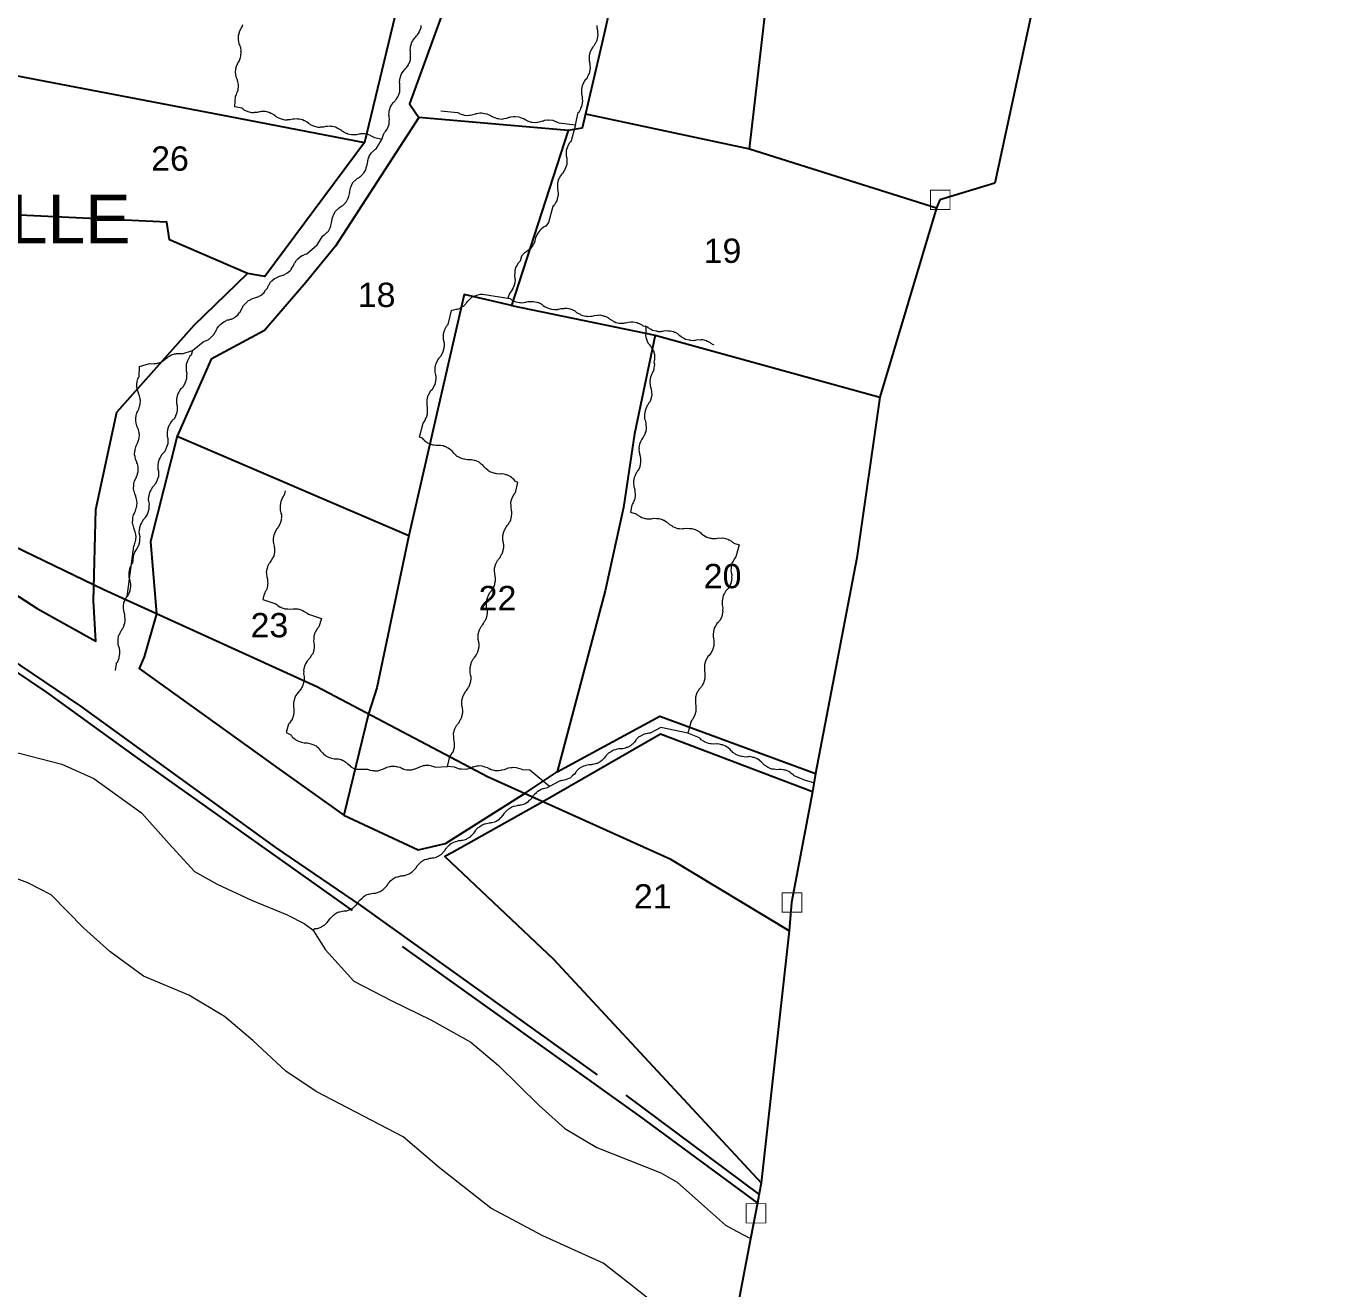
# Model space of a CAD drawing. Header units: inches. Extents: x 45 to 985, y 114 to 777.
# Drawn here: x 384.7 to 545.6, y 339.9 to 495.8 of the extents above; entities that cross this region are included whole.
import ezdxf
from ezdxf.enums import TextEntityAlignment as Align

# ---------------------------------------------------------------- set-up
doc = ezdxf.new("R2010")
doc.units = ezdxf.units.IN
doc.header["$LTSCALE"] = 15
doc.header["$MEASUREMENT"] = 0
doc.linetypes.add('ACAD_ISO02W100', pattern=[15, 12, -3])
for name, color, linetype in [('BOUNDARY', 5, 'Continuous'), ('PLOT', 7, 'Continuous'), ('PLOT NO', 7, 'Continuous'), ('ROAD', 50, 'Continuous'), ('STONES', 3, 'Continuous'), ('STREAM', 130, 'SL'), ('VILLAGE', 20, 'SL')]:
    doc.layers.add(name, color=color, linetype=linetype)
doc.styles.get("Standard").update_dxf_attribs({"font": 'arial.ttf'})
doc.linetypes.add('SL', pattern='A,8e-06,[1,streme line,S=0.066667,R=0,X=0,Y=0],-0.839413', length=0.839421)

msp = doc.modelspace()

# ---------------------------------------------------------------- linework, layer by layer
at = {"layer": 'BOUNDARY', "color": 5, "linetype": 'ACAD_ISO02W100', "ltscale": 0.2}
msp.add_lwpolyline([(545.62, 584.15), (543.64, 577.19), (539.24, 567.18), (536.98, 561.53), (528.36, 553.1), (516.8, 530.39), (514.79, 521.03), (511.35, 509.42), (504.28, 476.43), (497.48, 474.38), (497.08, 473.37), (490.05, 450.02), (487.22, 430.17), (484.05, 413.63), (482.14, 403.56), (481.74, 401.28), (479.18, 387.63), (478.89, 384.11), (475.43, 353.02), (474.98, 350.53), (474.74, 349.26), (474.1, 346.11), (471.43, 332.21)], dxfattribs=at)
at = {"layer": 'PLOT'}
for points in [[(388.45, 582.59), (395.38, 580.98), (399.69, 576.21), (413.45, 572.87), (422.2, 570.04), (428.86, 569.68), (430.49, 565.23), (441.44, 554.61), (445.53, 546.3), (442.53, 533.09), (440.48, 527.39), (438.63, 520.51), (434.97, 514.23), (430.48, 498.21), (426.46, 481.46)], [(482.82, 555.53), (475.15, 542.44), (470.86, 532.24), (467.73, 526.16), (465, 520.31), (459.88, 512.12), (456.04, 494.87), (453.75, 485), (453.34, 483.23), (451.61, 482.95), (433.18, 484.52)], [(473.97, 480.68), (478.62, 520.88), (481.49, 536.82), (478.73, 538.08), (483.47, 548.7), (485.45, 553.12)], [(442.09, 514), (432.02, 486.23), (433.18, 484.52), (422.9, 468.67), (419.22, 464.15), (414.13, 458.22), (407.53, 454.71), (403.36, 445.2), (400.06, 432.19), (400.81, 423.26), (399.26, 417.93), (398.64, 416.49), (409.61, 408.64), (415.6, 404.31), (423.9, 398.39), (433.07, 394.14), (436.48, 394.91), (446.3, 401.12), (450.26, 403.77), (462.91, 410.61), (482.14, 403.56)], [(358.15, 495.54), (381.2, 490.14), (409.85, 484.65), (426.46, 481.46), (414.18, 464.91), (412.04, 465.29)], [(478.89, 384.11), (464.26, 392.94), (441.65, 403.15), (420.59, 414.24), (394.3, 426.22), (381.93, 432.18), (372.33, 439.21), (367.82, 442.64), (358.37, 448.36), (349.34, 453.02), (339.59, 458.07), (333.4, 461.27), (329.32, 464.7), (322.72, 471.81), (318.41, 476.38), (298.24, 479.51), (272, 481.51), (230.2, 485.79), (199.18, 488.33)], [(453.75, 485), (473.97, 480.68), (497.08, 473.37)], [(451.61, 482.95), (444.61, 461.32), (438.78, 462.69), (431.94, 432.92), (427.97, 414.12), (426.97, 410.92), (423.9, 398.39)], [(379.36, 428.23), (386.08, 423.91), (393.31, 419.87), (393.03, 424.85), (393.29, 436.12), (395.89, 448.15), (405.43, 458.88), (412.04, 465.29), (402.38, 469.43), (402.08, 471.6), (383.05, 472.52)], [(444.61, 461.32), (462.32, 457.66), (490.05, 450.02)], [(462.32, 457.66), (459.77, 445.5), (458.43, 436.38), (456.16, 426.08), (450.26, 403.77)], [(403.36, 445.2), (431.94, 432.92)], [(481.74, 401.28), (463.01, 408.42), (448.49, 400.04), (437.23, 393.75), (436.39, 393.28), (449.8, 380.62), (475.43, 353.02)]]:
    msp.add_lwpolyline(points, dxfattribs=at)
at = {"layer": 'ROAD', "linetype": 'ACAD_ISO02W100', "ltscale": 0.2}
for points in [[(474.98, 350.53), (460.46, 361.26), (424.97, 386.63), (398.21, 405.64), (387.19, 413.62), (373.98, 422.45), (362.96, 430.45), (356.89, 436.24), (351.73, 441.95), (347.04, 446.04), (340.52, 451.08), (338.67, 452.13), (333.43, 459.05), (324.4, 471.84), (315.38, 475.86), (282.27, 478.64), (199.12, 486.23)], [(199.16, 487.24), (243.09, 483.28), (286.44, 479.29), (315.84, 476.96), (325.03, 472.57), (339.38, 453.19), (346.72, 447.85), (352.85, 442.51), (359.99, 435.14), (364.15, 431.05), (373.35, 424.05), (391.4, 411.85), (415.46, 394.42), (425.92, 387.28), (458.71, 363.82), (475.18, 351.59)]]:
    msp.add_lwpolyline(points, dxfattribs=at)
at = {"layer": 'STONES', "linetype": 'ACAD_ISO02W100', "const_width": 0.1}
for points in [[(496.32, 475.57), (498.74, 475.57), (498.74, 473.18), (496.32, 473.18)], [(478.02, 388.82), (480.44, 388.82), (480.44, 386.43), (478.02, 386.43)], [(473.58, 350.45), (476, 350.45), (476, 348.05), (473.58, 348.05)]]:
    msp.add_lwpolyline(points, close=True, dxfattribs=at)
at = {"layer": 'STREAM', "color": 4, "lineweight": 0}
for points in [[(405.22, 455.75), (406.54, 456.85), (406.64, 456.9), (406.73, 456.93), (406.83, 456.96), (407.16, 457.09), (407.24, 457.17), (407.34, 457.23), (407.67, 457.52), (407.8, 457.68), (407.86, 457.76), (408.04, 458.03), (408.18, 458.33), (408.23, 458.41), (408.26, 458.52), (408.47, 458.79), (408.56, 458.87), (408.61, 458.95), (408.96, 459.24), (409.17, 459.35), (409.26, 459.38), (409.55, 459.54), (409.74, 459.57), (409.85, 459.59), (409.93, 459.62), (410.06, 459.65), (410.36, 459.81), (410.44, 459.89), (410.55, 459.94), (410.87, 460.21), (411, 460.4), (411.06, 460.48), (411.25, 460.75), (411.38, 461.05), (411.44, 461.1), (411.46, 461.23), (411.68, 461.5), (411.76, 461.58), (411.84, 461.67), (412.16, 461.96), (412.38, 462.04), (412.46, 462.1), (412.75, 462.23), (412.94, 462.28), (413.05, 462.31), (413.13, 462.34), (413.27, 462.37), (413.56, 462.53), (413.64, 462.58), (413.75, 462.63), (414.1, 462.93), (414.21, 463.12), (414.26, 463.2), (414.48, 463.47), (414.58, 463.74), (414.64, 463.82), (414.69, 463.93), (414.88, 464.22), (414.96, 464.28), (415.04, 464.38), (415.36, 464.65), (415.58, 464.76), (415.66, 464.79), (415.96, 464.95), (416.14, 464.98), (416.25, 465.03), (416.33, 465.06), (416.47, 465.08), (416.76, 465.22), (416.84, 465.3), (416.95, 465.35), (417.3, 465.65), (417.44, 465.81), (417.46, 465.89), (417.68, 466.19), (417.79, 466.46), (417.84, 466.54), (417.89, 466.64), (418.08, 466.91), (418.16, 466.99), (418.24, 467.07), (418.57, 467.37), (418.78, 467.48), (418.86, 467.51), (419.16, 467.67), (419.35, 467.69), (420.64, 468.8), (421.34, 469.93), (421.45, 470.01), (421.5, 470.06), (421.61, 470.12), (421.85, 470.36), (421.93, 470.44), (422.01, 470.52), (422.23, 470.9), (422.31, 471.14), (422.31, 471.22), (422.41, 471.54), (422.44, 471.84), (422.47, 471.92), (422.47, 472.05), (422.58, 472.38), (422.63, 472.48), (422.66, 472.59), (422.9, 472.97), (423.06, 473.13), (423.14, 473.18), (423.38, 473.43), (423.52, 473.51), (423.63, 473.59), (423.71, 473.64), (423.81, 473.69), (424.06, 473.94), (424.11, 474.04), (424.19, 474.1), (424.41, 474.48), (424.49, 474.72), (424.51, 474.8), (424.62, 475.12), (424.65, 475.42), (424.65, 475.5), (424.68, 475.63), (424.76, 475.96), (424.84, 476.06), (424.86, 476.17), (425.08, 476.55), (425.24, 476.71), (425.32, 476.76), (425.56, 477), (425.73, 477.09), (425.83, 477.17), (425.89, 477.22), (425.99, 477.27), (426.24, 477.52), (426.29, 477.62), (426.37, 477.7), (426.61, 478.08), (426.67, 478.3), (426.69, 478.38), (426.8, 478.7), (426.83, 479), (426.86, 479.08), (426.86, 479.21), (426.96, 479.53), (427.02, 479.64), (427.04, 479.75), (427.29, 480.13), (427.45, 480.29), (427.5, 480.34), (427.74, 480.58), (427.9, 480.66), (428.6, 481.8), (427.72, 482.01), (427.58, 482.12), (427.26, 482.28), (427.21, 482.31), (426.99, 482.41), (426.56, 482.52), (426.45, 482.52), (426.34, 482.52), (425.99, 482.52), (425.89, 482.49), (425.78, 482.49), (425.48, 482.41), (425.16, 482.41), (425.05, 482.39), (424.84, 482.39), (424.41, 482.49), (424.3, 482.55), (424.19, 482.55), (423.9, 482.71), (423.79, 482.79), (423.71, 482.84), (423.63, 482.93), (423.49, 483.03), (423.17, 483.19), (423.09, 483.22), (422.9, 483.33), (422.47, 483.44), (422.36, 483.44), (422.25, 483.46), (421.9, 483.44), (421.77, 483.41), (421.69, 483.41), (421.39, 483.33), (421.04, 483.33), (420.96, 483.3), (420.75, 483.3), (420.32, 483.41), (420.21, 483.46), (420.1, 483.49), (419.8, 483.62), (419.7, 483.71), (419.62, 483.76), (419.54, 483.84), (419.37, 483.95), (419.08, 484.11), (419, 484.14), (418.81, 484.24), (418.38, 484.35), (418.24, 484.35), (418.14, 484.38), (417.81, 484.35), (417.68, 484.32), (417.6, 484.32), (417.3, 484.24), (416.95, 484.24), (416.87, 484.22), (416.66, 484.22), (416.23, 484.32), (416.12, 484.38), (416.01, 484.41), (415.69, 484.54), (415.61, 484.62), (415.53, 484.67), (415.42, 484.76), (415.28, 484.86), (414.99, 485.02), (414.91, 485.05), (414.69, 485.16), (414.26, 485.27), (414.15, 485.27), (414.05, 485.29), (413.72, 485.27), (413.59, 485.24), (413.51, 485.24), (413.21, 485.16), (412.86, 485.16), (412.78, 485.13), (412.54, 485.13), (412.11, 485.24), (412.03, 485.29), (411.92, 485.32), (411.6, 485.45), (411.52, 485.54), (411.44, 485.59), (411.33, 485.67), (410.44, 485.86), (410.55, 487.18), (410.65, 487.34), (410.76, 487.66), (410.79, 487.74), (410.87, 487.96), (410.9, 488.39), (410.9, 488.52), (410.9, 488.63), (410.84, 488.95), (410.79, 489.06), (410.79, 489.17), (410.65, 489.44), (410.6, 489.79), (410.57, 489.87), (410.55, 490.08), (410.57, 490.54), (410.63, 490.65), (410.63, 490.76), (410.74, 491.08), (410.82, 491.19), (410.84, 491.27), (410.9, 491.38), (411, 491.51), (411.11, 491.83), (411.14, 491.91), (411.22, 492.13), (411.25, 492.59), (411.22, 492.69), (411.25, 492.8), (411.19, 493.15), (411.14, 493.26), (411.11, 493.34), (411, 493.64), (410.95, 493.96), (410.92, 494.04), (410.9, 494.28), (410.92, 494.71), (410.98, 494.82), (410.98, 494.93), (411.09, 495.25), (411.14, 495.36), (411.19, 495.44), (411.25, 495.55), (411.35, 495.71), (411.46, 496.03)], [(428.6, 481.8), (428.85, 482.55), (428.93, 482.63), (428.98, 482.71), (429.06, 482.79), (429.25, 483.09), (429.3, 483.19), (429.36, 483.28), (429.49, 483.71), (429.52, 483.92), (429.52, 484.03), (429.55, 484.35), (429.49, 484.67), (429.49, 484.76), (429.47, 484.86), (429.49, 485.21), (429.52, 485.32), (429.55, 485.43), (429.68, 485.86), (429.79, 486.05), (429.84, 486.13), (430.03, 486.4), (430.17, 486.53), (430.25, 486.61), (430.3, 486.69), (430.38, 486.77), (430.57, 487.07), (430.6, 487.18), (430.68, 487.26), (430.81, 487.69), (430.81, 487.93), (430.81, 488.01), (430.84, 488.33), (430.81, 488.66), (430.81, 488.74), (430.78, 488.87), (430.81, 489.2), (430.84, 489.3), (430.87, 489.41), (431, 489.84), (431.11, 490.03), (431.16, 490.11), (431.35, 490.38), (431.48, 490.51), (431.56, 490.62), (431.62, 490.68), (431.7, 490.76), (431.89, 491.05), (431.91, 491.16), (432, 491.27), (432.13, 491.67), (432.13, 491.91), (432.13, 491.99), (432.16, 492.34), (432.13, 492.64), (432.13, 492.72), (432.1, 492.86), (432.13, 493.18), (432.16, 493.29), (432.18, 493.39), (432.32, 493.82), (432.43, 494.01), (432.48, 494.09), (432.67, 494.36), (432.8, 494.5), (432.88, 494.6), (432.94, 494.66), (433.02, 494.74), (433.21, 495.04), (433.23, 495.14), (433.31, 495.25), (433.45, 495.65), (433.45, 495.9)], [(435.9, 485.37), (437.94, 485.16), (438.05, 485.11), (438.13, 485.08), (438.24, 485), (438.53, 484.89), (438.67, 484.86), (438.78, 484.84), (439.21, 484.78), (439.42, 484.81), (439.5, 484.84), (439.85, 484.89), (440.15, 485), (440.23, 485.02), (440.34, 485.05), (440.69, 485.11), (440.8, 485.11), (440.9, 485.11), (441.33, 485.05), (441.55, 485), (441.63, 484.94), (441.95, 484.84), (442.11, 484.73), (442.22, 484.67), (442.3, 484.62), (442.41, 484.57), (442.73, 484.46), (442.84, 484.43), (442.95, 484.41), (443.38, 484.35), (443.59, 484.38), (443.7, 484.41), (444.02, 484.46), (444.32, 484.57), (444.4, 484.57), (444.51, 484.62), (444.86, 484.67), (444.97, 484.65), (445.07, 484.67), (445.5, 484.62), (445.72, 484.54), (445.8, 484.51), (446.12, 484.41), (446.29, 484.3), (446.39, 484.24), (446.47, 484.19), (446.58, 484.14), (446.9, 484), (447.01, 484), (447.12, 483.97), (447.55, 483.92), (447.77, 483.95), (447.87, 483.97), (448.2, 484.03), (448.49, 484.14), (448.57, 484.14), (448.68, 484.19), (449.03, 484.24), (449.14, 484.22), (449.25, 484.24), (449.7, 484.19), (449.89, 484.11), (449.97, 484.08), (450.29, 483.97), (450.46, 483.87), (452.5, 483.65), (452.85, 485.16), (452.99, 485.29), (453.15, 485.62), (453.17, 485.7), (453.28, 485.89), (453.39, 486.32), (453.39, 486.42), (453.42, 486.53), (453.39, 486.88), (453.36, 486.99), (453.36, 487.1), (453.28, 487.39), (453.28, 487.74), (453.28, 487.82), (453.28, 488.04), (453.36, 488.47), (453.42, 488.58), (453.44, 488.68), (453.6, 488.98), (453.69, 489.09), (453.71, 489.17), (453.79, 489.25), (453.93, 489.38), (454.09, 489.71), (454.12, 489.79), (454.22, 489.98), (454.33, 490.41), (454.33, 490.51), (454.36, 490.62), (454.33, 490.97), (454.3, 491.08), (454.3, 491.19), (454.22, 491.48), (454.22, 491.81), (454.22, 491.91), (454.22, 492.13), (454.3, 492.56), (454.36, 492.67), (454.39, 492.77), (454.55, 493.07), (454.63, 493.18), (454.68, 493.26), (454.74, 493.34), (454.87, 493.47), (455.03, 493.8), (455.06, 493.85), (455.17, 494.07), (455.27, 494.5), (455.27, 494.6), (455.3, 494.71), (455.27, 495.06), (455.25, 495.17), (455.25, 495.28), (455.17, 495.57), (455.17, 495.9)], [(452.5, 483.65), (451.96, 481.66), (451.88, 481.55), (451.83, 481.5), (451.75, 481.39), (451.59, 481.1), (451.56, 480.99), (451.51, 480.91), (451.37, 480.48), (451.37, 480.23), (451.37, 480.15), (451.37, 479.8), (451.43, 479.51), (451.43, 479.43), (451.45, 479.29), (451.45, 478.97), (451.43, 478.86), (451.43, 478.73), (451.29, 478.32), (451.18, 478.11), (451.16, 478.05), (450.97, 477.73), (450.86, 477.6), (450.78, 477.52), (450.73, 477.44), (450.64, 477.35), (450.48, 477.06), (450.43, 476.95), (450.38, 476.84), (450.27, 476.41), (450.27, 476.2), (450.27, 476.12), (450.27, 475.77), (450.32, 475.47), (450.32, 475.36), (450.35, 475.26), (450.35, 474.91), (450.32, 474.8), (450.29, 474.69), (450.19, 474.26), (450.08, 474.07), (450.03, 473.99), (449.86, 473.69), (449.73, 473.56), (449.19, 471.57), (448.84, 471.11), (448.73, 471.06), (448.65, 471.03), (448.55, 470.98), (448.28, 470.76), (448.2, 470.68), (448.12, 470.6), (447.85, 470.25), (447.74, 470.06), (447.71, 469.98), (447.58, 469.66), (447.5, 469.36), (447.47, 469.28), (447.44, 469.15), (447.31, 468.85), (447.23, 468.77), (447.2, 468.66), (446.9, 468.31), (446.74, 468.18), (446.66, 468.12), (446.39, 467.91), (446.23, 467.83), (445.85, 467.4), (445.67, 466.81), (445.59, 466.72), (445.53, 466.64), (445.45, 466.56), (445.26, 466.27), (445.24, 466.16), (445.15, 466.08), (445.02, 465.65), (445.02, 465.43), (445.02, 465.35), (444.99, 465), (445.02, 464.71), (445.02, 464.6), (445.05, 464.49), (445.02, 464.14), (444.99, 464.03), (444.97, 463.93), (444.83, 463.5), (444.7, 463.31), (444.67, 463.25), (444.48, 462.96), (444.35, 462.82), (444.16, 462.23), (444.43, 462.18), (444.56, 462.07), (444.86, 461.91), (444.94, 461.88), (445.15, 461.77), (445.59, 461.69), (445.69, 461.69), (445.8, 461.67), (446.15, 461.69), (446.26, 461.72), (446.37, 461.72), (446.66, 461.8), (446.98, 461.83), (447.09, 461.83), (447.31, 461.83), (447.74, 461.75), (447.85, 461.69), (447.95, 461.69), (448.25, 461.53), (448.36, 461.45), (448.44, 461.42), (448.52, 461.34), (448.68, 461.21), (448.98, 461.07), (449.06, 461.02), (449.27, 460.94), (449.7, 460.83), (449.81, 460.86), (449.92, 460.83), (450.27, 460.83), (450.38, 460.86), (450.46, 460.89), (450.75, 460.97), (451.1, 460.97), (451.18, 460.99), (451.43, 460.99), (451.86, 460.91), (451.96, 460.86), (452.07, 460.83), (452.37, 460.7), (452.47, 460.62), (452.56, 460.56), (452.64, 460.48), (452.8, 460.37), (453.09, 460.24), (453.17, 460.19), (453.36, 460.08), (453.79, 460), (453.93, 460), (454.04, 459.97), (454.36, 460), (454.49, 460.02), (454.57, 460.02), (454.87, 460.1), (455.22, 460.13), (455.3, 460.13), (455.52, 460.16), (455.97, 460.05), (456.05, 460.02), (456.16, 460), (456.48, 459.84), (456.57, 459.75), (456.65, 459.73), (456.75, 459.65), (456.89, 459.54), (457.21, 459.38), (457.29, 459.35), (457.48, 459.24), (457.91, 459.16), (458.02, 459.16), (458.13, 459.14), (458.48, 459.16), (458.61, 459.19), (458.69, 459.19), (458.99, 459.27), (459.34, 459.3), (459.42, 459.3), (459.63, 459.3), (460.06, 459.22), (460.17, 459.16), (460.28, 459.14), (460.6, 459), (460.68, 458.92), (460.76, 458.87), (460.87, 458.81), (461.14, 458.76)], [(416.66, 438.44), (416.55, 437.9), (416.47, 437.82), (416.41, 437.74), (416.33, 437.63), (416.2, 437.34), (416.17, 437.23), (416.12, 437.12), (416.04, 436.69), (416.04, 436.45), (416.06, 436.37), (416.06, 436.05), (416.14, 435.72), (416.14, 435.64), (416.2, 435.53), (416.2, 435.18), (416.17, 435.08), (416.2, 434.97), (416.09, 434.54), (416.01, 434.32), (415.96, 434.24), (415.82, 433.95), (415.69, 433.79), (415.61, 433.7), (415.58, 433.62), (415.5, 433.52), (415.36, 433.22), (415.34, 433.11), (415.28, 433.01), (415.2, 432.57), (415.2, 432.36), (415.2, 432.25), (415.23, 431.93), (415.31, 431.63), (415.31, 431.52), (415.34, 431.42), (415.36, 431.07), (415.34, 430.96), (415.34, 430.85), (415.26, 430.42), (415.15, 430.21), (415.12, 430.15), (414.96, 429.83), (414.85, 429.7), (414.77, 429.59), (414.75, 429.51), (414.66, 429.43), (414.5, 429.1), (414.48, 429), (414.45, 428.89), (414.34, 428.46), (414.37, 428.24), (414.37, 428.16), (414.4, 427.81), (414.48, 427.52), (414.48, 427.43), (414.5, 427.3), (414.53, 426.98), (414.5, 426.87), (414.5, 426.73), (414.42, 426.3), (414.31, 426.12), (414.26, 426.04), (414.13, 425.71), (414.02, 425.58), (413.91, 425.04), (415.53, 424.5), (415.63, 424.42), (415.69, 424.37), (415.77, 424.29), (416.06, 424.1), (416.17, 424.07), (416.28, 423.99), (416.68, 423.86), (416.93, 423.86), (417.01, 423.86), (417.36, 423.83), (417.65, 423.88), (417.73, 423.88), (417.87, 423.88), (418.19, 423.86), (418.3, 423.83), (418.41, 423.83), (418.84, 423.69), (419.02, 423.56), (419.1, 423.51), (419.4, 423.34), (419.54, 423.21), (421.15, 422.67), (420.83, 421.65), (420.75, 421.57), (420.69, 421.51), (420.61, 421.41), (420.45, 421.11), (420.4, 421), (420.34, 420.92), (420.21, 420.49), (420.21, 420.28), (420.21, 420.17), (420.18, 419.85), (420.24, 419.52), (420.24, 419.44), (420.26, 419.33), (420.24, 418.98), (420.21, 418.88), (420.21, 418.77), (420.07, 418.34), (419.94, 418.15), (419.89, 418.07), (419.72, 417.8), (419.59, 417.67), (419.51, 417.56), (419.45, 417.5), (419.37, 417.4), (419.19, 417.1), (419.16, 417.02), (419.1, 416.91), (418.97, 416.48), (418.94, 416.27), (418.97, 416.19), (418.94, 415.84), (419, 415.54), (419, 415.43), (419, 415.32), (419, 414.97), (418.97, 414.87), (418.94, 414.76), (418.81, 414.33), (418.7, 414.14), (418.65, 414.06), (418.49, 413.79), (418.35, 413.66), (418.27, 413.55), (418.22, 413.49), (418.14, 413.39), (417.95, 413.12), (417.92, 413.01), (417.87, 412.9), (417.73, 412.47), (417.71, 412.26), (417.71, 412.18), (417.71, 411.83), (417.73, 411.53), (417.73, 411.42), (417.76, 411.31), (417.73, 410.96), (417.71, 410.86), (417.71, 410.75), (417.57, 410.32), (417.46, 410.13), (417.41, 410.08), (417.22, 409.78), (417.09, 409.65), (416.79, 408.62), (417.36, 408.33), (417.44, 408.22), (417.49, 408.17), (417.54, 408.06), (417.81, 407.84), (417.89, 407.79), (418, 407.71), (418.38, 407.49), (418.59, 407.44), (418.67, 407.41), (419.02, 407.33), (419.32, 407.33), (419.4, 407.33), (419.54, 407.3), (419.86, 407.22), (419.97, 407.17), (420.07, 407.14), (420.48, 406.96), (420.64, 406.79), (420.69, 406.74), (420.93, 406.5), (421.04, 406.34), (421.12, 406.26), (421.18, 406.17), (421.26, 406.09), (421.5, 405.85), (421.61, 405.8), (421.69, 405.72), (422.09, 405.53), (422.31, 405.47), (422.39, 405.45), (422.71, 405.37), (423.03, 405.37), (423.11, 405.34), (423.25, 405.34), (423.57, 405.26), (423.65, 405.21), (423.79, 405.18), (424.16, 404.96), (424.33, 404.8), (424.41, 404.75), (424.65, 404.53), (424.76, 404.37), (425.32, 404.08), (426.83, 404.1), (426.94, 404.05), (427.02, 404.02), (427.12, 403.97), (427.45, 403.91), (427.58, 403.91), (427.69, 403.89), (428.12, 403.89), (428.34, 403.97), (428.42, 403.99), (428.74, 404.08), (429.04, 404.24), (429.12, 404.26), (429.22, 404.32), (429.55, 404.4), (429.65, 404.4), (429.76, 404.45), (430.19, 404.45), (430.43, 404.4), (430.52, 404.37), (430.84, 404.32), (431, 404.24), (431.13, 404.18), (431.21, 404.16), (431.32, 404.1), (431.65, 404.02), (431.75, 404.02), (431.89, 403.99), (432.32, 404.02), (432.53, 404.08), (432.61, 404.1), (432.94, 404.21), (433.21, 404.34), (433.29, 404.37), (433.42, 404.43), (433.74, 404.53), (433.85, 404.53), (433.96, 404.56), (434.39, 404.56), (434.63, 404.53), (434.71, 404.51), (435.04, 404.43), (435.2, 404.34), (436.7, 404.4), (437, 405.64), (437.14, 405.8), (437.3, 406.09), (437.35, 406.15), (437.46, 406.36), (437.57, 406.79), (437.57, 406.9), (437.59, 407.01), (437.57, 407.36), (437.54, 407.47), (437.54, 407.55), (437.49, 407.87), (437.49, 408.19), (437.46, 408.3), (437.46, 408.52), (437.57, 408.95), (437.62, 409.05), (437.65, 409.16), (437.81, 409.46), (437.89, 409.54), (437.94, 409.62), (438.02, 409.73), (438.13, 409.86), (438.29, 410.16), (438.35, 410.24), (438.45, 410.43), (438.56, 410.86), (438.56, 410.96), (438.59, 411.07), (438.59, 411.42), (438.56, 411.56), (438.56, 411.64), (438.48, 411.93), (438.48, 412.28), (438.48, 412.36), (438.48, 412.58), (438.59, 413.01), (438.64, 413.12), (438.67, 413.23), (438.83, 413.52), (438.91, 413.63), (438.97, 413.71), (439.05, 413.79), (439.15, 413.93), (439.32, 414.22), (439.37, 414.3), (439.48, 414.52), (439.58, 414.95), (439.58, 415.06), (439.61, 415.16), (439.61, 415.49), (439.58, 415.62), (439.56, 415.7), (439.5, 416), (439.5, 416.35), (439.5, 416.43), (439.5, 416.67), (439.61, 417.1), (439.64, 417.18), (439.66, 417.29), (439.83, 417.61), (439.91, 417.69), (439.96, 417.77), (440.04, 417.85), (440.18, 418.02), (440.34, 418.31), (440.36, 418.39), (440.47, 418.58), (440.58, 419.01), (440.58, 419.12), (440.61, 419.23), (440.61, 419.58), (440.58, 419.68), (440.58, 419.79), (440.5, 420.09), (440.5, 420.41), (440.5, 420.52), (440.5, 420.73), (440.61, 421.16), (440.66, 421.27), (440.69, 421.38), (440.85, 421.68), (440.93, 421.78), (440.98, 421.84), (441.06, 421.94), (441.17, 422.08), (441.33, 422.38), (441.39, 422.46), (441.49, 422.64), (441.6, 423.07), (441.6, 423.21), (441.63, 423.32), (441.63, 423.64), (441.6, 423.77), (441.58, 423.86), (441.52, 424.15), (441.52, 424.5), (441.52, 424.58), (441.52, 424.82), (441.63, 425.23), (441.68, 425.34), (441.71, 425.44), (441.87, 425.74), (441.95, 425.85), (441.98, 425.93), (442.06, 426.01), (442.19, 426.14), (442.36, 426.47), (442.38, 426.52), (442.49, 426.73), (442.6, 427.17), (442.6, 427.27), (442.63, 427.38), (442.63, 427.73), (442.6, 427.84), (442.6, 427.92), (442.54, 428.21), (442.52, 428.56), (442.52, 428.65), (442.52, 428.89), (442.63, 429.32), (442.68, 429.43), (442.71, 429.53), (442.87, 429.83), (442.95, 429.91), (443, 429.99), (443.08, 430.07), (443.19, 430.23), (443.35, 430.53), (443.41, 430.61), (443.51, 430.8), (443.62, 431.23), (443.62, 431.34), (443.65, 431.44), (443.65, 431.79), (443.62, 431.9), (443.62, 432.01), (443.54, 432.31), (443.54, 432.66), (443.54, 432.74), (443.54, 432.95), (443.65, 433.38), (443.7, 433.49), (443.73, 433.6), (443.89, 433.89), (443.97, 434), (444, 434.05), (444.08, 434.16), (444.21, 434.3), (444.37, 434.59), (444.43, 434.67), (444.51, 434.86), (444.62, 435.29), (444.62, 435.43), (444.64, 435.53), (444.64, 435.86), (444.62, 435.99), (444.62, 436.07), (444.56, 436.37), (444.56, 436.72), (444.54, 436.8), (444.54, 437.04), (444.64, 437.47), (444.7, 437.55), (444.72, 437.66), (444.89, 437.96), (444.97, 438.06), (445.02, 438.15), (445.1, 438.23), (445.4, 439.49), (445.05, 439.65), (444.94, 439.79), (444.67, 440), (444.62, 440.08), (444.43, 440.22), (444.02, 440.41), (443.92, 440.41), (443.81, 440.46), (443.49, 440.54), (443.35, 440.51), (443.27, 440.54), (442.98, 440.51), (442.63, 440.59), (442.54, 440.59), (442.33, 440.65), (441.93, 440.81), (441.82, 440.89), (441.74, 440.94), (441.47, 441.16), (441.39, 441.24), (441.31, 441.32), (441.25, 441.4), (441.12, 441.56), (440.85, 441.75), (440.8, 441.83), (440.61, 441.97), (440.23, 442.15), (440.1, 442.18), (440.01, 442.21), (439.66, 442.29), (439.56, 442.29), (439.45, 442.29), (439.15, 442.29), (438.8, 442.34), (438.72, 442.34), (438.51, 442.4), (438.1, 442.59), (438.02, 442.64), (437.92, 442.69), (437.65, 442.91), (437.57, 443.02), (437.51, 443.07), (437.43, 443.15), (437.32, 443.31), (437.05, 443.53), (436.97, 443.58), (436.81, 443.72), (436.41, 443.9), (436.3, 443.93), (436.19, 443.98), (435.84, 444.04), (435.74, 444.04), (435.66, 444.04), (435.33, 444.04), (435.01, 444.09), (434.93, 444.09), (434.69, 444.15), (434.28, 444.33), (434.2, 444.42), (434.09, 444.44), (433.83, 444.66), (433.77, 444.77), (433.69, 444.82), (433.61, 444.93), (433.26, 445.09), (433.69, 446.81), (433.83, 446.95), (433.99, 447.24), (434.01, 447.32), (434.12, 447.51), (434.23, 447.94), (434.23, 448.05), (434.26, 448.16), (434.26, 448.51), (434.23, 448.64), (434.23, 448.72), (434.18, 449.02), (434.18, 449.37), (434.18, 449.45), (434.18, 449.66), (434.28, 450.09), (434.34, 450.2), (434.36, 450.31), (434.52, 450.6), (434.61, 450.71), (434.63, 450.77), (434.71, 450.87), (434.85, 451.01), (435.01, 451.3), (435.06, 451.39), (435.17, 451.57), (435.28, 452), (435.28, 452.14), (435.31, 452.25), (435.31, 452.57), (435.28, 452.7), (435.25, 452.78), (435.2, 453.08), (435.2, 453.43), (435.2, 453.51), (435.2, 453.75), (435.31, 454.16), (435.36, 454.26), (435.39, 454.37), (435.55, 454.67), (435.63, 454.78), (435.68, 454.86), (435.76, 454.94), (435.87, 455.07), (436.03, 455.37), (436.09, 455.45), (436.19, 455.66), (436.3, 456.09), (436.3, 456.2), (436.33, 456.31), (436.33, 456.63), (436.3, 456.77), (436.3, 456.85), (436.22, 457.14), (436.22, 457.49), (436.22, 457.57), (436.22, 457.82), (436.33, 458.25), (436.38, 458.33), (436.41, 458.44), (436.57, 458.76), (436.65, 458.84), (436.7, 458.92), (436.79, 459), (437.22, 460.72), (437.27, 460.75), (437.46, 460.78), (437.78, 460.86), (437.86, 460.86), (438.1, 460.91), (438.48, 461.13), (438.56, 461.21), (438.67, 461.26), (438.91, 461.48), (438.99, 461.58), (439.05, 461.64), (439.23, 461.88), (439.48, 462.12), (439.56, 462.18), (439.72, 462.34), (440.1, 462.53), (440.23, 462.55), (440.31, 462.61), (440.63, 462.69), (440.77, 462.72), (440.85, 462.72), (440.98, 462.72), (441.04, 462.74), (444.16, 462.23)], [(469.62, 456.44), (469.43, 456.5), (469.32, 456.58), (469.27, 456.63), (469.16, 456.71), (468.86, 456.88), (468.76, 456.9), (468.68, 456.96), (468.24, 457.09), (468, 457.09), (467.92, 457.06), (467.57, 457.09), (467.28, 457.01), (467.2, 457.01), (467.06, 456.98), (466.74, 457.01), (466.63, 457.04), (466.52, 457.04), (466.09, 457.14), (465.88, 457.25), (465.82, 457.31), (465.53, 457.47), (465.37, 457.6), (465.28, 457.68), (465.2, 457.74), (465.12, 457.82), (464.83, 457.98), (464.72, 458.01), (464.61, 458.06), (464.18, 458.17), (463.97, 458.17), (463.89, 458.17), (463.54, 458.19), (463.24, 458.11), (463.13, 458.11), (463.02, 458.09), (462.67, 458.09), (462.57, 458.14), (462.46, 458.14), (462.03, 458.25), (461.84, 458.36), (461.76, 458.41), (461.46, 458.57), (461.33, 458.71), (461.14, 458.76), (461.19, 458.46), (461.17, 458.27), (461.17, 457.95), (461.14, 457.84), (461.14, 457.63), (461.25, 457.2), (461.3, 457.09), (461.33, 456.98), (461.49, 456.69), (461.57, 456.58), (461.62, 456.53), (461.81, 456.28), (461.97, 455.99), (462.03, 455.91), (462.14, 455.72), (462.24, 455.29), (462.24, 455.15), (462.27, 455.05), (462.27, 454.72), (462.24, 454.59), (462.22, 454.51), (462.19, 454.37), (462.27, 454.1), (462.14, 453.24), (462.03, 453.11), (461.89, 452.78), (461.84, 452.7), (461.76, 452.49), (461.68, 452.06), (461.71, 451.95), (461.68, 451.84), (461.71, 451.49), (461.73, 451.39), (461.76, 451.3), (461.84, 451.01), (461.87, 450.66), (461.89, 450.58), (461.92, 450.34), (461.84, 449.91), (461.79, 449.8), (461.79, 449.69), (461.65, 449.39), (461.57, 449.29), (461.52, 449.21), (461.46, 449.1), (461.36, 448.96), (461.22, 448.64), (461.17, 448.56), (461.09, 448.34), (461.01, 447.91), (461.03, 447.81), (461.01, 447.7), (461.03, 447.35), (461.06, 447.24), (461.09, 447.16), (461.17, 446.86), (461.19, 446.51), (461.22, 446.43), (461.25, 446.19), (461.17, 445.76), (461.11, 445.65), (461.11, 445.55), (460.98, 445.25), (460.9, 445.14), (460.84, 445.06), (460.79, 444.95), (460.68, 444.82), (460.55, 444.5), (460.49, 444.42), (460.41, 444.2), (460.33, 443.77), (460.36, 443.66), (460.33, 443.55), (460.36, 443.2), (460.39, 443.1), (460.41, 443.02), (460.49, 442.72), (460.52, 442.37), (460.55, 442.29), (460.55, 442.07), (460.49, 441.62), (460.44, 441.51), (460.44, 441.4), (460.31, 441.11), (460.23, 441), (460.17, 440.92), (460.12, 440.81), (460.01, 440.67), (459.88, 440.35), (459.82, 440.27), (459.74, 440.08), (459.66, 439.63), (459.66, 439.52), (459.66, 439.41), (459.69, 439.06), (459.71, 438.95), (459.74, 438.87), (459.82, 438.58), (459.85, 438.23), (459.88, 438.15), (459.88, 437.93), (459.82, 437.47), (459.77, 437.39), (459.74, 437.26), (459.61, 436.96), (459.55, 436.85), (459.5, 436.77), (459.44, 436.67), (459.28, 435.83), (459.98, 435.62), (460.12, 435.48), (460.41, 435.32), (460.47, 435.27), (460.68, 435.16), (461.09, 435.02), (461.19, 435.02), (461.3, 435), (461.65, 434.97), (461.79, 435), (461.87, 435), (462.16, 435.05), (462.51, 435.02), (462.59, 435.02), (462.81, 435.02), (463.24, 434.89), (463.35, 434.84), (463.45, 434.81), (463.75, 434.62), (463.83, 434.54), (463.91, 434.49), (463.99, 434.4), (464.13, 434.3), (464.42, 434.11), (464.5, 434.05), (464.69, 433.95), (465.12, 433.81), (465.23, 433.81), (465.34, 433.79), (465.66, 433.76), (465.8, 433.79), (465.88, 433.79), (466.17, 433.84), (466.52, 433.81), (466.6, 433.81), (466.85, 433.81), (467.28, 433.68), (467.36, 433.62), (467.46, 433.6), (467.76, 433.44), (467.84, 433.33), (467.92, 433.3), (468, 433.19), (468.14, 433.09), (468.43, 432.9), (468.51, 432.84), (468.7, 432.74), (469.13, 432.6), (469.24, 432.6), (469.35, 432.57), (469.7, 432.55), (469.81, 432.57), (469.89, 432.57), (470.21, 432.63), (470.53, 432.6), (470.64, 432.63), (470.86, 432.6), (471.29, 432.47), (471.39, 432.41), (471.47, 432.39), (471.77, 432.22), (471.88, 432.12), (471.93, 432.09), (472.04, 431.98), (472.71, 431.79), (472.31, 430.29), (472.17, 430.15), (472.01, 429.86), (471.96, 429.78), (471.85, 429.59), (471.74, 429.16), (471.74, 429.02), (471.72, 428.94), (471.69, 428.59), (471.72, 428.46), (471.72, 428.38), (471.8, 428.08), (471.77, 427.73), (471.8, 427.65), (471.77, 427.41), (471.66, 427), (471.61, 426.9), (471.58, 426.79), (471.42, 426.49), (471.34, 426.38), (471.29, 426.33), (471.2, 426.22), (471.07, 426.09), (470.91, 425.79), (470.86, 425.71), (470.75, 425.52), (470.64, 425.09), (470.64, 424.99), (470.61, 424.88), (470.59, 424.53), (470.61, 424.42), (470.61, 424.34), (470.69, 424.02), (470.67, 423.69), (470.69, 423.59), (470.67, 423.37), (470.56, 422.94), (470.51, 422.83), (470.48, 422.73), (470.32, 422.43), (470.24, 422.35), (470.18, 422.27), (470.1, 422.19), (469.97, 422.05), (469.81, 421.76), (469.75, 421.68), (469.64, 421.49), (469.54, 421.06), (469.54, 420.92), (469.51, 420.84), (469.48, 420.49), (469.51, 420.36), (469.54, 420.28), (469.59, 419.98), (469.59, 419.63), (469.59, 419.55), (469.59, 419.31), (469.46, 418.9), (469.4, 418.8), (469.37, 418.69), (469.21, 418.39), (469.13, 418.28), (469.08, 418.23), (469, 418.12), (468.86, 417.99), (468.7, 417.69), (468.65, 417.61), (468.54, 417.42), (468.43, 416.99), (468.43, 416.89), (468.41, 416.78), (468.41, 416.43), (468.41, 416.32), (468.43, 416.24), (468.49, 415.92), (468.49, 415.59), (468.49, 415.49), (468.49, 415.27), (468.35, 414.84), (468.3, 414.73), (468.27, 414.62), (468.11, 414.33), (468.03, 414.25), (467.98, 414.17), (467.89, 414.09), (467.76, 413.95), (467.6, 413.66), (467.54, 413.58), (467.44, 413.39), (467.33, 412.96), (467.33, 412.85), (467.3, 412.74), (467.3, 412.39), (467.33, 412.26), (467.33, 412.18), (467.38, 411.88), (467.38, 411.53), (467.38, 411.45), (467.38, 411.21), (467.25, 410.8), (467.2, 410.7), (467.17, 410.59), (467.01, 410.29), (466.93, 410.21), (466.87, 410.13), (466.79, 410.02), (466.39, 408.52), (463.02, 409.22), (461.73, 408.54), (461.54, 408.54), (461.22, 408.46), (461.14, 408.44), (460.9, 408.38), (460.52, 408.17), (460.44, 408.11), (460.33, 408.06), (460.09, 407.82), (460.01, 407.74), (459.96, 407.65), (459.77, 407.41), (459.53, 407.17), (459.44, 407.12), (459.28, 406.96), (458.91, 406.77), (458.8, 406.74), (458.69, 406.69), (458.37, 406.61), (458.23, 406.61), (458.15, 406.58), (458.02, 406.58), (457.83, 406.58), (457.51, 406.5), (457.43, 406.47), (457.21, 406.42), (456.81, 406.2), (456.73, 406.15), (456.62, 406.09), (456.38, 405.85), (456.3, 405.77), (456.24, 405.69), (456.05, 405.45), (455.81, 405.21), (455.76, 405.15), (455.57, 404.99), (455.19, 404.8), (455.09, 404.78), (454.98, 404.72), (454.65, 404.64), (454.52, 404.64), (454.44, 404.61), (454.3, 404.61), (454.14, 404.61), (453.79, 404.53), (453.71, 404.51), (453.5, 404.45), (453.09, 404.24), (453.01, 404.18), (452.93, 404.13), (452.66, 403.89), (452.58, 403.81), (452.53, 403.73), (452.37, 403.48), (452.1, 403.24), (452.04, 403.19), (451.88, 403.03), (451.48, 402.84), (451.37, 402.81), (451.26, 402.76), (450.94, 402.68), (450.81, 402.68), (450.73, 402.65), (450.62, 402.65), (449.3, 401.95)], [(396.5, 421.24), (396.55, 421.35), (396.61, 421.43), (396.69, 421.54), (396.82, 421.84), (396.82, 421.94), (396.88, 422.05), (396.93, 422.48), (396.93, 422.73), (396.9, 422.81), (396.88, 423.16), (396.8, 423.45), (396.77, 423.53), (396.74, 423.64), (396.71, 423.99), (396.71, 424.1), (396.71, 424.21), (396.77, 424.64), (396.88, 424.85), (396.9, 424.93), (397.04, 425.25), (397.15, 425.39)], [(395.83, 417.1), (395.91, 417.21), (395.96, 417.29), (396.02, 417.37), (396.15, 417.69), (396.18, 417.8), (396.2, 417.91), (396.28, 418.34), (396.26, 418.58), (396.26, 418.66), (396.23, 419.01), (396.12, 419.31), (396.12, 419.39), (396.07, 419.5), (396.04, 419.85), (396.07, 419.95), (396.04, 420.06), (396.12, 420.49), (396.2, 420.71), (396.26, 420.79), (396.39, 421.11), (396.5, 421.24)], [(395.83, 417.1), (395.69, 416.27)], [(481.94, 402.41), (480.89, 402.7), (479.49, 403.27), (479.36, 403.4), (479.09, 403.59), (479.01, 403.67), (478.85, 403.81), (478.42, 403.97), (478.31, 403.97), (478.2, 404.02), (477.88, 404.05), (477.74, 404.05), (477.66, 404.05), (477.37, 404.02), (477.02, 404.08), (476.94, 404.08), (476.69, 404.1), (476.29, 404.29), (476.21, 404.34), (476.1, 404.4), (475.83, 404.59), (475.75, 404.67), (475.67, 404.75), (475.59, 404.83), (475.46, 404.96), (475.19, 405.18), (475.13, 405.23), (474.95, 405.37), (474.54, 405.53), (474.41, 405.53), (474.33, 405.58), (473.98, 405.64), (473.87, 405.61), (473.76, 405.61), (473.47, 405.58), (473.12, 405.64), (473.03, 405.64), (472.82, 405.69), (472.39, 405.85), (472.31, 405.91), (472.2, 405.96), (471.93, 406.15), (471.85, 406.26), (471.77, 406.31), (471.69, 406.39), (471.58, 406.52), (471.29, 406.74), (471.23, 406.79), (471.04, 406.93), (470.64, 407.09), (470.53, 407.09), (470.42, 407.14), (470.07, 407.2), (469.97, 407.17), (469.89, 407.2), (469.56, 407.17), (469.24, 407.2), (469.13, 407.2), (468.92, 407.25), (468.51, 407.41), (468.41, 407.47), (468.3, 407.52), (468.03, 407.71), (467.95, 407.82), (467.89, 407.87), (467.81, 407.95), (466.39, 408.52)], [(420.07, 384.24), (420.34, 384.4), (420.45, 384.4), (420.56, 384.43), (420.67, 384.43), (420.99, 384.54), (421.1, 384.59), (421.2, 384.65), (421.58, 384.86), (421.74, 385.02), (421.8, 385.1), (422.04, 385.35), (422.2, 385.59), (422.25, 385.67), (422.33, 385.78), (422.58, 386.02), (422.66, 386.07), (422.74, 386.15), (423.11, 386.37), (423.33, 386.45), (423.41, 386.45), (423.73, 386.56), (423.92, 386.58), (424.06, 386.58), (424.14, 386.61), (424.27, 386.61), (424.59, 386.72), (424.68, 386.77), (424.78, 386.8), (425.16, 387.04), (425.32, 387.2), (425.38, 387.26), (425.62, 387.5), (425.78, 387.77), (425.86, 387.85), (425.91, 387.93), (426.16, 388.17), (426.24, 388.25), (426.32, 388.33), (426.69, 388.55), (426.94, 388.63), (427.02, 388.63), (427.34, 388.74), (427.53, 388.76), (427.64, 388.76), (427.72, 388.79), (427.85, 388.79), (428.17, 388.9), (428.28, 388.95), (428.39, 388.98), (428.77, 389.22), (428.93, 389.38), (428.98, 389.44), (429.22, 389.68), (429.38, 389.95), (429.44, 390), (429.49, 390.11), (429.73, 390.35), (429.84, 390.4), (429.92, 390.49), (430.3, 390.73), (430.52, 390.78), (430.6, 390.81), (430.92, 390.92), (431.11, 390.92), (431.24, 390.94), (431.32, 390.97), (431.43, 390.97), (431.75, 391.08), (431.86, 391.13), (431.97, 391.16), (432.35, 391.4), (432.51, 391.56), (432.56, 391.62), (432.8, 391.86), (432.96, 392.13), (433.02, 392.18), (433.1, 392.29), (433.34, 392.53), (433.42, 392.58), (433.5, 392.67), (433.88, 392.91), (434.09, 392.96), (434.18, 392.99), (434.52, 393.1), (434.69, 393.1), (434.82, 393.12), (434.9, 393.12), (435.04, 393.15), (435.36, 393.23), (435.44, 393.31), (435.55, 393.34), (435.92, 393.55), (436.09, 393.71), (436.14, 393.8), (436.38, 394.04), (436.54, 394.31), (436.62, 394.36), (436.68, 394.47), (436.92, 394.71), (437, 394.76), (437.08, 394.85), (437.49, 395.09), (437.7, 395.14), (437.78, 395.17), (438.1, 395.28), (438.29, 395.28), (438.4, 395.28), (438.48, 395.3), (438.62, 395.33), (438.94, 395.41), (439.05, 395.46), (439.15, 395.52), (439.53, 395.73), (439.69, 395.89), (439.75, 395.98), (439.99, 396.22), (440.15, 396.46), (440.2, 396.54), (440.26, 396.65), (440.5, 396.89), (440.61, 396.94), (440.69, 397.02), (441.06, 397.24), (441.28, 397.32), (441.36, 397.35), (441.68, 397.43), (441.87, 397.46), (442.01, 397.46), (442.09, 397.48), (442.19, 397.48), (442.54, 397.59), (442.63, 397.64), (442.73, 397.67), (443.11, 397.91), (443.27, 398.07), (443.32, 398.13), (443.57, 398.4), (443.73, 398.64), (443.78, 398.72), (443.86, 398.83), (444.11, 399.07), (444.19, 399.12), (444.27, 399.2), (444.64, 399.42), (444.86, 399.5), (444.94, 399.5), (445.29, 399.61), (445.45, 399.64), (445.59, 399.64), (445.67, 399.66), (445.8, 399.66), (446.12, 399.77), (446.2, 399.82), (446.31, 399.85), (446.69, 400.09), (446.85, 400.25), (446.93, 400.31), (447.15, 400.55), (447.33, 400.82), (447.39, 400.9), (447.44, 400.98), (447.68, 401.22), (447.79, 401.3), (447.87, 401.38), (448.25, 401.6), (448.46, 401.68), (448.55, 401.68), (448.87, 401.79), (449.06, 401.82), (449.3, 401.95), (446.88, 403.94), (445.99, 403.99), (445.8, 404.08), (445.48, 404.18), (445.4, 404.21), (445.18, 404.26), (444.75, 404.29), (444.64, 404.26), (444.54, 404.26), (444.19, 404.21), (444.08, 404.16), (444, 404.13), (443.7, 403.99), (443.38, 403.94), (443.3, 403.91), (443.06, 403.86), (442.63, 403.89), (442.52, 403.91), (442.41, 403.91), (442.09, 404.02), (441.98, 404.08), (441.9, 404.1), (441.79, 404.16), (441.63, 404.26), (441.31, 404.34), (441.23, 404.37), (440.98, 404.45), (440.55, 404.48), (440.45, 404.45), (440.34, 404.45), (439.99, 404.37), (439.88, 404.34), (439.8, 404.32), (439.53, 404.18), (439.18, 404.1), (439.1, 404.1), (438.88, 404.05), (438.43, 404.08), (438.32, 404.1), (438.21, 404.1), (437.89, 404.21), (437.78, 404.26), (437.7, 404.29), (437.59, 404.34), (436.7, 404.4)]]:
    msp.add_lwpolyline(points, dxfattribs=at)
msp.add_lwpolyline([(397.98, 431.61), (398.06, 431.77), (398.17, 432.09), (398.19, 432.17), (398.25, 432.39), (398.28, 432.84), (398.25, 432.95), (398.25, 433.06), (398.17, 433.38), (398.11, 433.49), (398.09, 433.6), (397.98, 433.87), (397.9, 434.19), (397.87, 434.27), (397.82, 434.51), (397.85, 434.94), (397.87, 435.05), (397.87, 435.16), (397.95, 435.48), (398.03, 435.62), (398.06, 435.7), (398.11, 435.8), (398.19, 435.97), (398.3, 436.29), (398.33, 436.37), (398.38, 436.58), (398.41, 437.01), (398.38, 437.15), (398.38, 437.26), (398.3, 437.58), (398.25, 437.69), (398.22, 437.77), (398.11, 438.06), (398.03, 438.39), (398.01, 438.47), (397.95, 438.71), (397.98, 439.14), (398.01, 439.25), (398.01, 439.36), (398.09, 439.68), (398.17, 439.79), (398.19, 439.87), (398.25, 439.98), (398.33, 440.16), (398.44, 440.49), (398.46, 440.57), (398.52, 440.78), (398.54, 441.21), (398.52, 441.32), (398.52, 441.46), (398.44, 441.78), (398.38, 441.89), (398.36, 441.97), (398.25, 442.26), (398.17, 442.59), (398.14, 442.67), (398.09, 442.88), (398.11, 443.34), (398.14, 443.45), (398.14, 443.55), (398.22, 443.88), (398.3, 443.98), (398.33, 444.07), (398.38, 444.17), (398.46, 444.33), (398.57, 444.68), (398.6, 444.77), (398.65, 444.98), (398.68, 445.41), (398.65, 445.52), (398.65, 445.63), (398.57, 445.98), (398.52, 446.08), (398.49, 446.16), (398.38, 446.46), (398.3, 446.78), (398.28, 446.86), (398.22, 447.08), (398.25, 447.54), (398.28, 447.64), (398.28, 447.75), (398.36, 448.08), (398.44, 448.18), (398.46, 448.26), (398.52, 448.37), (398.6, 448.53), (398.71, 448.86), (398.73, 448.96), (398.79, 449.18), (398.81, 449.61), (398.79, 449.72), (398.79, 449.82), (398.71, 450.17), (398.65, 450.28), (398.63, 450.36), (398.52, 450.63), (398.44, 450.98), (398.41, 451.06), (398.36, 451.28), (398.38, 451.74), (398.41, 451.84), (398.41, 451.95), (398.49, 452.27), (398.57, 452.38), (398.6, 452.46), (398.65, 452.57), (398.68, 453.81), (399.94, 454.18), (400.13, 454.13), (400.48, 454.16), (400.56, 454.16), (400.78, 454.16), (401.21, 454.29), (401.32, 454.35), (401.42, 454.37), (401.69, 454.56), (401.8, 454.64), (401.85, 454.7), (402.1, 454.91), (402.39, 455.07), (402.45, 455.13), (402.66, 455.23), (403.07, 455.37), (403.2, 455.37), (403.28, 455.42), (403.63, 455.42), (403.77, 455.4), (403.85, 455.4), (403.95, 455.37), (405.22, 455.75), (405.06, 455.18), (404.92, 455.05), (404.76, 454.75), (404.71, 454.67), (404.6, 454.48), (404.47, 454.05), (404.47, 453.94), (404.44, 453.83), (404.44, 453.48), (404.44, 453.35), (404.44, 453.27), (404.52, 452.97), (404.49, 452.62), (404.49, 452.54), (404.49, 452.33), (404.36, 451.9), (404.3, 451.79), (404.28, 451.68), (404.12, 451.39), (404.03, 451.3), (403.98, 451.22), (403.9, 451.14), (403.77, 451.01), (403.6, 450.71), (403.55, 450.63), (403.44, 450.44), (403.31, 450.01), (403.31, 449.91), (403.28, 449.8), (403.28, 449.45), (403.28, 449.31), (403.28, 449.23), (403.36, 448.94), (403.33, 448.59), (403.33, 448.51), (403.33, 448.29), (403.2, 447.86), (403.15, 447.75), (403.12, 447.64), (402.96, 447.35), (402.88, 447.27), (402.82, 447.19), (402.74, 447.11), (402.61, 446.97), (402.45, 446.68), (402.39, 446.6), (402.29, 446.41), (402.15, 445.98), (402.15, 445.87), (402.12, 445.76), (402.1, 445.41), (402.12, 445.3), (402.12, 445.2), (402.2, 444.9), (402.18, 444.55), (402.18, 444.47), (402.18, 444.25), (402.04, 443.82), (401.99, 443.72), (401.96, 443.61), (401.8, 443.31), (401.72, 443.23), (401.67, 443.15), (401.59, 443.07), (401.45, 442.94), (401.29, 442.64), (401.24, 442.56), (401.13, 442.37), (400.99, 441.94), (400.99, 441.83), (400.97, 441.72), (400.94, 441.37), (400.97, 441.27), (400.97, 441.16), (401.05, 440.86), (401.02, 440.51), (401.02, 440.43), (401.02, 440.22), (400.89, 439.79), (400.83, 439.68), (400.81, 439.57), (400.64, 439.28), (400.56, 439.19), (400.51, 439.11), (400.43, 439.03), (400.29, 438.9), (400.13, 438.6), (400.08, 438.52), (399.97, 438.33), (399.84, 437.9), (399.84, 437.8), (399.81, 437.69), (399.78, 437.34), (399.81, 437.23), (399.81, 437.15), (399.89, 436.83), (399.86, 436.5), (399.86, 436.4), (399.86, 436.18), (399.73, 435.75), (399.67, 435.64), (399.65, 435.53), (399.49, 435.27), (399.41, 435.16), (399.35, 435.08), (399.27, 435), (399.14, 434.86), (398.98, 434.57), (398.92, 434.49), (398.81, 434.3), (398.68, 433.87), (398.68, 433.76), (398.65, 433.65), (398.63, 433.3), (398.65, 433.19), (398.65, 433.11), (398.73, 432.79), (398.71, 432.47), (398.71, 432.36), (398.71, 432.14), (398.57, 431.71), (398.52, 431.63), (398.49, 431.52), (398.33, 431.23), (398.25, 431.12), (398.19, 431.07), (398.11, 430.96), (397.93, 430.37), (397.82, 429.53), (397.71, 429.4), (397.58, 429.08), (397.52, 429), (397.44, 428.78), (397.36, 428.35), (397.39, 428.24), (397.36, 428.13), (397.39, 427.78), (397.41, 427.68), (397.44, 427.6), (397.52, 427.3), (397.58, 426.95), (397.58, 426.87), (397.6, 426.63), (397.52, 426.2), (397.5, 426.09), (397.47, 425.98), (397.33, 425.69), (397.25, 425.58), (397.23, 425.5), (397.15, 425.39)], close=True, dxfattribs=at)
at = {"layer": 'STREAM', "color": 4, "linetype": 'ByBlock', "lineweight": 0}
for points in [[(381.24, 406.71), (389.1, 404.69), (393.05, 402.92), (398.95, 398.69), (402.34, 394.87), (405.49, 391.45), (408.29, 389.87), (412.51, 387.9), (416.93, 386.1), (419, 385.02), (420.07, 384.24), (421.63, 381.77), (425.13, 377.92), (429.84, 375.5), (434.66, 373.15), (439.58, 370.38), (443, 367.48), (448.03, 362.55), (451.18, 359.73), (455.14, 357.36), (463.05, 354.26), (465.07, 353.11), (468.43, 350.09), (471.04, 347.78), (472.47, 347), (474.11, 346.14)], [(465.07, 335.91), (459.28, 340.46), (455.92, 343.09), (448.46, 346.46), (442.06, 349.88), (435.74, 354.88), (431.24, 358.68), (420.48, 364.3), (416.74, 366.8), (412.67, 370.57), (409.17, 373.53), (404.79, 376.2), (399.19, 378.54), (395.02, 381.58), (391.79, 384.51), (387.78, 388.57), (384.93, 390.05), (382.59, 390.92)]]:
    msp.add_lwpolyline(points, dxfattribs=at)

# ---------------------------------------------------------------- texts
at = {"layer": 'PLOT NO', "linetype": 'ACAD_ISO02W100'}
for s, p in [('26', (402.46, 479.47)), ('19', (470.65, 468.09)), ('18', (427.96, 462.64)), ('20', (470.66, 427.92)), ('22', (442.88, 425.21)), ('23', (414.73, 421.86)), ('21', (462.04, 388.38))]:
    msp.add_text(s, height=3, dxfattribs=at).set_placement(p, align=Align.MIDDLE_CENTER)
at = {"layer": 'VILLAGE', "color": 1, "linetype": 'ACAD_ISO02W100'}
msp.add_text('KAMBALAPALLE', height=6, dxfattribs=at).set_placement((364.74, 471.99), align=Align.MIDDLE_CENTER)

doc.saveas('drawing.dxf')
